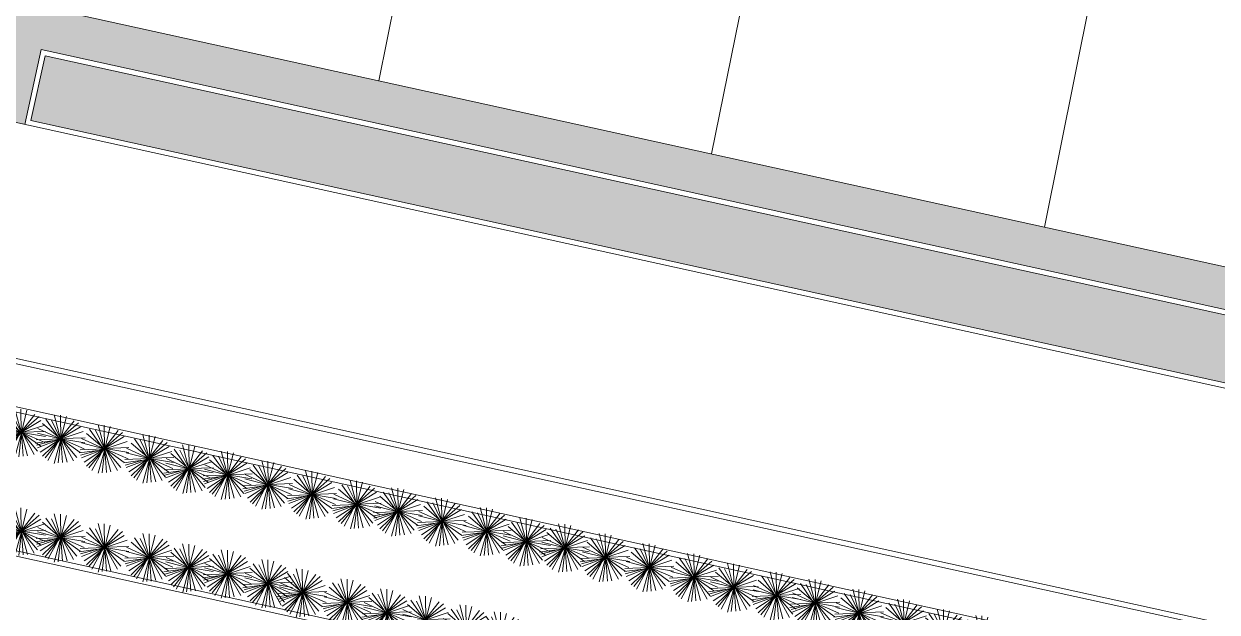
# Model space of a CAD drawing. Header units: metres. Extents: x 12093 to 20303, y 514 to 1412.
# Drawn here: x 19727.45 to 19761.6, y 705.83 to 722.68 of the extents above; entities that cross this region are included whole.
import ezdxf

# ---------------------------------------------------------------- set-up
doc = ezdxf.new("R2010")
doc.units = ezdxf.units.M
doc.layers.get('0').update_dxf_attribs({"lineweight": 13})
for name, color, linetype, lineweight in [('AMBI-GRASS', 104, 'Continuous', 20), ('grass', 64, 'Continuous', 13), ('lotes', 1, 'Continuous', 5), ('MANZANAS-ORIGINALES', 147, 'Continuous', 9), ('VEREDAS', 251, 'Continuous', 18)]:
    doc.layers.add(name, color=color, linetype=linetype, lineweight=lineweight)

# ---------------------------------------------------------------- blocks, each defined once
blk = doc.blocks.new('Arbust11')
for p, q in [((0.038, 0.487), (-0.094, 0.94)), ((0.041, 0.482), (0.038, 0.935)), ((0.041, 0.545), (0.141, 0.941)), ((0.028, 0.486), (-0.374, 0.704)), ((-0.349, 0.748), (0.041, 0.486)), ((-0.062, 0.557), (-0.333, 0.794)), ((0.038, 0.486), (-0.274, 0.822)), ((-0.162, 0.888), (0.038, 0.486)), ((0.044, 0.486), (0.309, 0.872)), ((0.044, 0.479), (0.381, 0.779)), ((0.059, 0.52), (0.2, 0.847)), ((-0.433, 0.526), (0.044, 0.482)), ((0.044, 0.482), (-0.427, 0.467)), ((-0.053, 0.479), (-0.427, 0.395)), ((0.031, 0.486), (-0.405, 0.61)), ((0.041, 0.476), (-0.389, 0.267)), ((0.041, 0.47), (-0.336, 0.217)), ((0.041, 0.473), (-0.274, 0.158)), ((0.038, 0.467), (-0.212, 0.099)), ((0.05, 0.464), (-0.022, 0.015)), ((0.047, 0.479), (0.437, 0.676)), ((0.047, 0.486), (0.499, 0.426)), ((0.05, 0.479), (0.29, 0.083)), ((0.05, 0.473), (0.43, 0.245)), ((0.053, 0.489), (0.474, 0.514)), ((0.053, 0.47), (0.194, 0.018)), ((0.056, 0.476), (0.365, 0.143)), ((0.072, 0.476), (0.465, 0.348)), ((0.05, 0.454), (-0.109, 0.021)), ((0.053, 0.445), (0.091, 0.027))]:
    blk.add_line(p, q)

msp = doc.modelspace()

# ---------------------------------------------------------------- hatches: boundary and pattern name
at = {"layer": 'grass'}
h = msp.add_hatch(dxfattribs=at)
h.set_pattern_fill('AR-CONC', color=256, scale=0.003, style=0)
h.set_pattern_definition([(50, (0, 0), (0.546554007, -0.047817257), [0.05715, -0.62865]), (355, (0, 0), (-0.105728478, 0.573169929), [0.04572, -0.50292]), (100.451, (0.04555, -0.004), (0.440827505, 0.525350063), [0.04857, -0.53427]), (46.1842, (0, 0.1524), (0.813237123, -0.126126984), [0.085725, -0.942975]), (96.6356, (0.0678, 0.1419), (0.712212703, 0.742276668), [0.072855, -0.801405]), (351.184, (0, 0.1524), (0.712213817, 0.742275354), [0.06858, -0.75438]), (21, (0.0762, 0.1143), (0.45484464, -0.306796556), [0.05715, -0.62865]), (326, (0.0762, 0.1143), (0.185406085, 0.552563898), [0.04572, -0.50292]), (71.4514, (0.1141, 0.08873), (0.640249472, 0.245768573), [0.04857, -0.53427]), (37.5, (0, 0), (0.0092658098, 0.2536651166), [0, -0.496824, 0, -0.51054, 0, -0.504825]), (7.5, (0, 0), (0.2004589875, 0.3005417245), [0, -0.291084, 0, -0.485394, 0, -0.192405]), (327.5, (-0.16993, 0), (0.4067717855, -0.017186232), [0, -0.1905, 0, -0.59436, 0, -0.78867]), (317.5, (-0.24613, 0), (0.444387544, 0.076279473), [0, -0.24765, 0, -0.394716, 0, -0.56007])])
h.paths.add_polyline_path([(19728.061, 721.767), (19727.653, 719.911), (19770.505, 710.483), (19770.986, 712.323)])
at = {"layer": 'VEREDAS', "lineweight": 20}
h = msp.add_hatch(dxfattribs=at)
h.set_pattern_fill('ANSI38', color=256, scale=0.02, style=0)
h.paths.add_polyline_path([(19726.447, 723.505), (19725.247, 725.305), (19723.054, 725.305), (19723.054, 724.405), (19724.354, 724.405), (19724.354, 723.305), (19723.088, 723.305, 0.270275), (19725.472, 720.284), (19725.738, 721.489), (19726.769, 721.241), (19726.497, 720.012), (19727.474, 719.797), (19727.947, 721.946), (19756.657, 715.629), (19756.657, 716.858)])
h = msp.add_hatch(dxfattribs=at)
h.set_pattern_fill('ANSI38', color=256, scale=0.02, style=0)
h.paths.add_polyline_path([(19756.657, 716.858), (19756.657, 715.629), (19794.142, 707.382), (19794.753, 708.476)])

# ---------------------------------------------------------------- linework, layer by layer
at = {"layer": 'lotes', "lineweight": 20}
for p, q in [((19741.553, 740.659), (19737.61, 721.048)), ((19751.077, 738.564), (19747.133, 718.953)), ((19760.6, 736.468), (19756.657, 716.858))]:
    msp.add_line(p, q, dxfattribs=at)
at = {"layer": 'MANZANAS-ORIGINALES'}
for p, q in [((19726.447, 723.505), (19815.998, 703.802)), ((19727.947, 721.946), (19727.474, 719.797)), ((19728.061, 721.767), (19727.653, 719.911)), ((19727.947, 721.946), (19814.003, 703.012)), ((19728.061, 721.767), (19813.827, 702.897)), ((19725.906, 720.142), (19814.955, 700.55)), ((19727.653, 719.911), (19813.452, 701.034)), ((19813.347, 693.992), (19715.601, 715.498)), ((19815.785, 693.609), (19715.633, 715.645)), ((19812.91, 692.706), (19715.311, 714.18)), ((19813.089, 692.82), (19715.343, 714.326)), ((19812.077, 688.917), (19714.477, 710.391)), ((19812.191, 688.738), (19714.445, 710.244))]:
    msp.add_line(p, q, dxfattribs=at)

# ---------------------------------------------------------------- block references
at = {"layer": 'AMBI-GRASS', "ltscale": 0.05, "xscale": 1.499999999998325, "yscale": 1.499999999998325, "zscale": 1.499999999998325, "rotation": 49.16166176348414}
for p in [(19727.877, 710.448), (19729.005, 710.268), (19730.262, 709.984), (19731.542, 709.703), (19732.679, 709.408), (19733.785, 709.232), (19734.943, 708.955), (19736.199, 708.67), (19737.479, 708.389), (19738.66, 708.183), (19739.916, 707.898), (19727.877, 707.619), (19741.196, 707.617), (19729.005, 707.439), (19730.262, 707.155), (19742.333, 707.322), (19731.542, 706.873), (19743.439, 707.146), (19744.597, 706.869), (19732.679, 706.579), (19745.853, 706.585), (19733.785, 706.403), (19747.133, 706.303), (19734.943, 706.125), (19735.928, 705.86), (19748.271, 706.009), (19737.208, 705.578), (19749.491, 705.778), (19750.602, 705.561), (19738.346, 705.284), (19751.859, 705.276), (19739.451, 705.083), (19740.609, 704.83), (19753.138, 704.995), (19741.598, 704.629), (19754.276, 704.7), (19755.381, 704.524)]:
    msp.add_blockref('Arbust11', p, dxfattribs=at)

doc.saveas('drawing.dxf')
